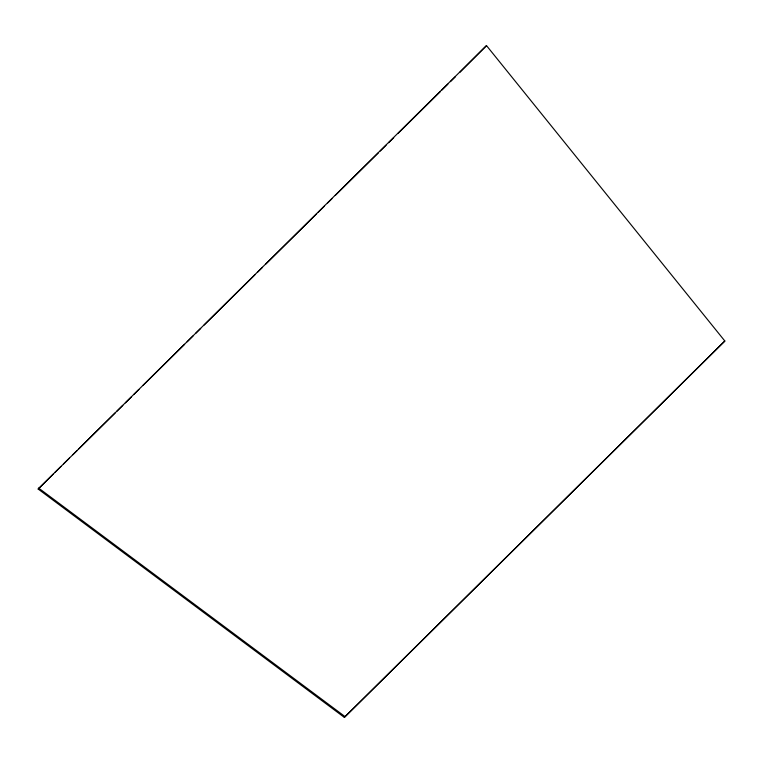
<?xml version="1.0" encoding="UTF-8"?>
<svg xmlns="http://www.w3.org/2000/svg" width="763" height="763" viewBox="0 0 763 763"><rect width="100%" height="100%" fill="white"/><g stroke="black" fill="none" stroke-linecap="round" stroke-linejoin="round"><path stroke-width="1.14" d="M38.15 489.016L486.498 45.599L724.85 341.023L344.361 717.401L38.15 489.016L53.391 473.957M486.498 45.599L459.746 72.447M344.361 717.401L724.85 341.023M55.079 472.287L61.011 466.431M63.548 463.923L69.471 458.067M72.857 454.719L77.092 450.542M78.789 448.863L115.184 412.897M116.882 411.228L122.805 405.372M125.342 402.864L131.274 397.008M133.811 394.5L138.895 389.473M143.12 385.296L184.608 344.304M187.145 341.795L193.068 335.939M195.614 333.431L200.688 328.414M204.074 325.067L254.871 274.88M257.408 272.372L262.491 267.346M265.877 264.008L316.674 213.812M318.362 212.143L324.294 206.287M327.68 202.939L331.905 198.762M335.291 195.414L378.467 152.753M380.165 151.084L386.088 145.228M388.625 142.719L393.708 137.693M397.943 133.515L440.27 91.694M441.968 90.015L447.891 84.159M450.428 81.651L455.511 76.634M38.655 488.101L344.866 716.476"/></g></svg>
